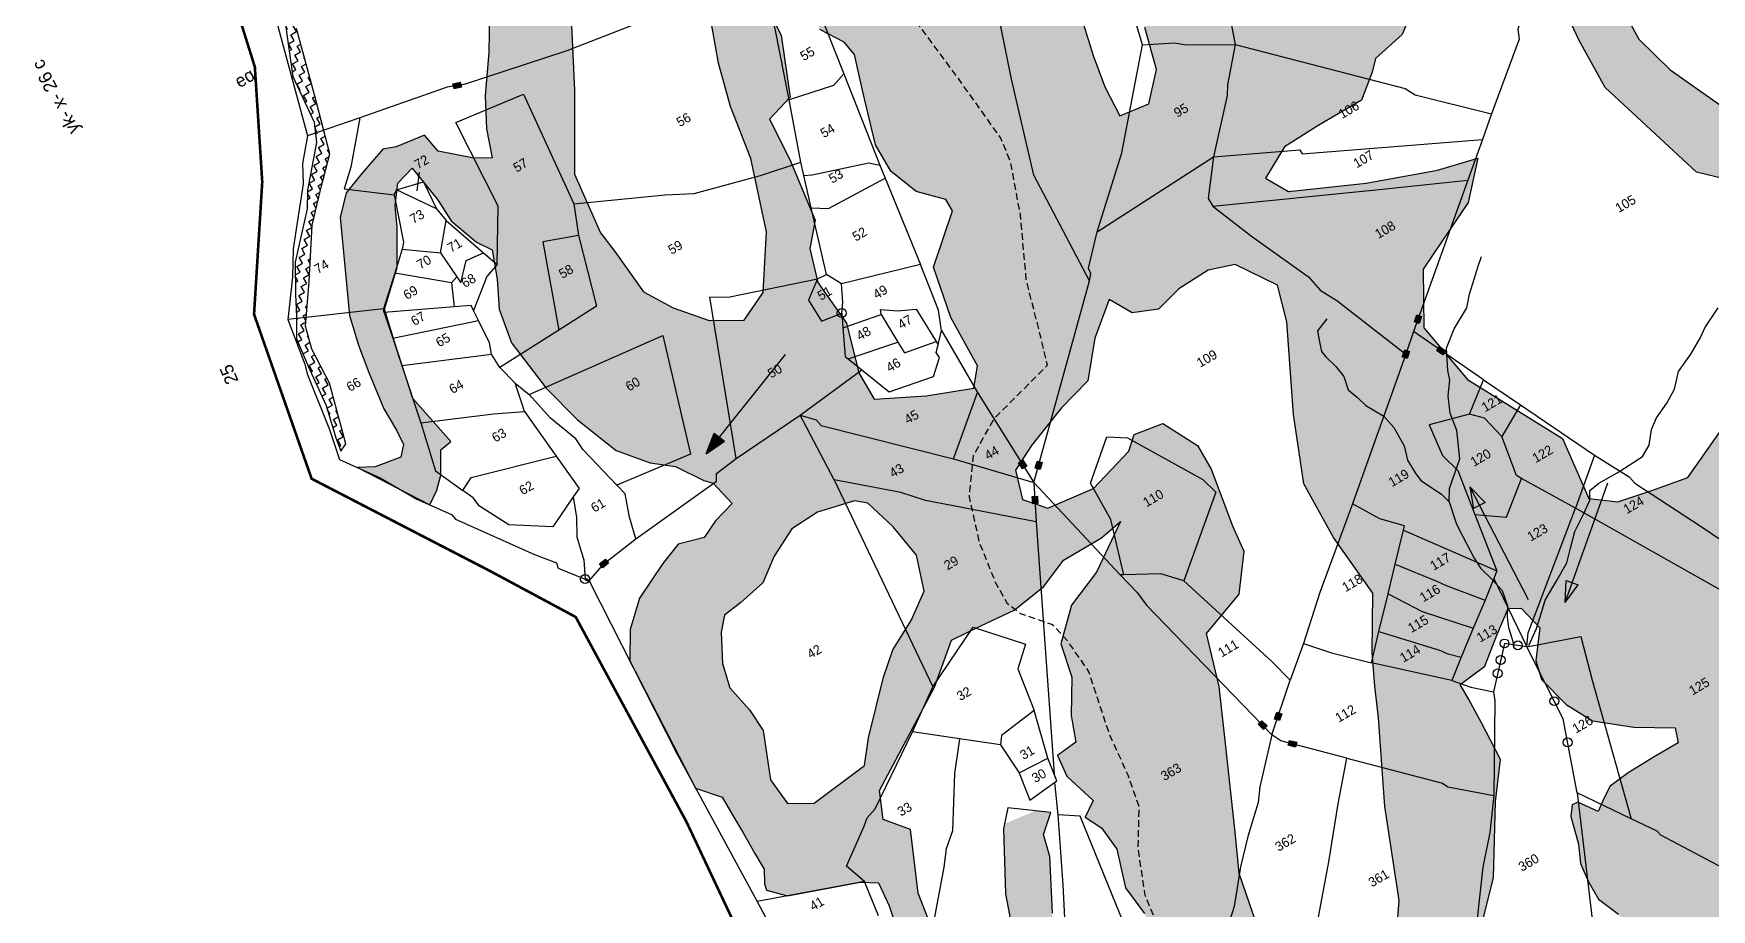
# Model space of a CAD drawing. Header units: metres. Extents: x 285341 to 287626, y 2002767 to 2006293.
# Drawn here: x 285341 to 286588, y 2004854 to 2005506 of the extents above; entities that cross this region are included whole.
import ezdxf
from ezdxf.enums import TextEntityAlignment as Align

# ---------------------------------------------------------------- set-up
doc = ezdxf.new("R2010")
doc.units = ezdxf.units.M
doc.header["$MEASUREMENT"] = 0
doc.linetypes.add('DASHDOT', pattern=[1, 0.5, -0.25, 0, -0.25])
doc.linetypes.add('DASHED', pattern=[0.75, 0.5, -0.25])
for name, color, linetype in [('LINE_FOOTPATH', 1, 'DASHED'), ('LINE_WATER', 4, 'Continuous'), ('OFF', 1, 'Continuous'), ('POLY_HATCH', 12, 'Continuous'), ('POLY_PARCEL', 6, 'Continuous'), ('POLY_WATER', 4, 'Continuous'), ('SYM_ARROW', 1, 'Continuous'), ('SYM_STONE', 1, 'Continuous'), ('TEXT_MAPOUT', 7, 'Continuous'), ('TEXT_PARCEL', 7, 'Continuous'), ('V_BOUND_LINE', 7, 'Continuous'), ('V_BOUND_STREAM_LINE', 7, 'DASHDOT')]:
    doc.layers.add(name, color=color, linetype=linetype)
doc.styles.get("Standard").update_dxf_attribs({"font": 'arial.ttf'})
doc.styles.add('TEXT_MAP', font='')
doc.styles.get('TEXT_MAP').set_extended_font_data('Kruti Dev 050')
doc.dimstyles.get("Standard").update_dxf_attribs({"dimtxt": 0.18, "dimasz": 0.18, "dimexe": 0.18, "dimexo": 0.0625, "dimgap": 0.09, "dimtad": 0, "dimtih": 1, "dimtoh": 1, "dimdec": 4, "dimzin": 0, "dimdsep": 46, "dimtxsty": 'Standard', "dimcen": 0.09, "dimadec": 0, "dimazin": 0, "dimtfac": 1, "dimtdec": 4, "dimtofl": 0, "dimtmove": 0, "dimatfit": 3, "dimfxl": 0, "dimtolj": 1, "dimtzin": 0, "dimarcsym": 0})
pattern_1 = [(30.28419, (286325.0513, 2002339.1785), (1.750771, 6.6660495), [4.87347, -4.87347]), (120.28419, (286329.2597, 2002341.636), (-6.6660495, 1.750771), [4.87347, -4.87347])]

# ---------------------------------------------------------------- blocks, each defined once
blk = doc.blocks.new('STONESQUAREFILLED')
blk.add_hatch(color=256).paths.add_polyline_path([(0.7, -0.48), (0.7, 0.48), (-0.7, 0.48), (-0.7, -0.48)])
blk.add_lwpolyline([(-0.7, 0.48), (0.7, 0.48), (0.7, -0.48), (-0.7, -0.48)], close=True)
blk = doc.blocks.new('STONE')
blk.add_circle((0, 0), 0.851)
blk = doc.blocks.new('ARROWASPECT')
h = blk.add_hatch(color=256)
h.paths.add_polyline_path([(2.85, -2.85), (3.72, -1.98), (0, 0)])
h.paths.add_polyline_path([(0, 0), (1.98, -3.72), (2.85, -2.85)])
for points in [[(0, 0), (17.15, -17.15)], [(0, 0), (1.98, -3.72)], [(0, 0), (3.72, -1.98)], [(3.72, -1.98), (1.98, -3.72)]]:
    blk.add_lwpolyline(points)
blk = doc.blocks.new('TEXTARROW')
blk.add_leader([(0.04, -0.01), (8.68, -0.01)], dimstyle='Standard', override={"dimtxt": 2.5, "dimasz": 2.5, "dimexe": 1.25, "dimexo": 0.625, "dimgap": 0.625, "dimtad": 1, "dimtih": 0, "dimtoh": 0, "dimzin": 8, "dimcen": 2.5, "dimtofl": 1})
blk = doc.blocks.new('2145')
at = {"layer": 'POLY_HATCH'}
h = blk.add_hatch(dxfattribs=at)
h.set_pattern_fill('ZIGZAG', color=256, scale=38.987759, angle=30.2842, style=0)
h.set_pattern_definition(pattern_1)
h.paths.add_polyline_path([(287061.6, 2005569.5), (287053.1, 2005593.4), (287053.1, 2005618.1), (287040, 2005618.3), (287044.5, 2005597.6), (287039.2, 2005580.8), (287023.1, 2005562.5), (287004.6, 2005564.8), (286984.1, 2005561), (286938.7, 2005576.4), (286892.8, 2005591.5), (286867.1, 2005597.5), (286814.9, 2005607.2), (286741.3, 2005620), (286679.9, 2005618), (286683.2, 2005611.4), (286671.4, 2005601.1), (286638.4, 2005616.7), (286516.6, 2005612.8), (286500.1, 2005600.4), (286477.1, 2005575.7), (286474, 2005533.9), (286489.7, 2005500.6), (286508.9, 2005465.5), (286576.8, 2005402.7), (286616.1, 2005393.2), (286635.5, 2005377.1), (286674.8, 2005361.3), (286717, 2005374.6), (286757.4, 2005378.3), (286740.7, 2005359.8), (286733.3, 2005331.7), (286730.3, 2005310.4), (286748.7, 2005287.4), (286779.2, 2005280.2), (286785, 2005272.4), (286767.2, 2005255.8), (286755, 2005242.4), (286736.8, 2005203), (286736.8, 2005200.1), (286797.9, 2005225.6), (286806.8, 2005237.6), (286826.3, 2005257.8), (286841.7, 2005252.9), (286843.9, 2005244.9), (287055.8, 2005333.5), (287037.7, 2005363.4), (287002.8, 2005410.2), (286998, 2005451.4), (286999.2, 2005469.3), (287012.9, 2005486.9), (287044.7, 2005508.9), (287053, 2005533.6)])
h.paths.add_polyline_path([(286739, 2005488.6), (286714.7, 2005498.2), (286698, 2005486), (286696.3, 2005467.5), (286701.9, 2005449.4), (286712.4, 2005414.3), (286706, 2005408.1), (286677.4, 2005416.4), (286615.6, 2005436.6), (286593.2, 2005453.5), (286557.3, 2005478.7), (286534, 2005501.4), (286517.5, 2005531.7), (286512.5, 2005557.5), (286523, 2005573.7), (286546.3, 2005587.3), (286571.8, 2005597.2), (286618.3, 2005596.8), (286641.7, 2005586.7), (286690.6, 2005586.5), (286709.6, 2005583.9), (286702.8, 2005554.9), (286717.9, 2005522.6), (286733.9, 2005499.4)], flags=16)
h.paths.add_polyline_path([(286672.8, 2005631.8), (286679.9, 2005618), (286741.3, 2005620), (286738.8, 2005620.4)], flags=17)
h = blk.add_hatch(dxfattribs=at)
h.set_pattern_fill('ZIGZAG', color=256, scale=38.987759, angle=30.2842, style=0)
h.set_pattern_definition(pattern_1)
h.paths.add_polyline_path([(285745, 2005547.4), (285755.8, 2005588.7), (285682, 2005586.4), (285680.3, 2005563.6), (285679.1, 2005491.5), (285676.4, 2005459.7), (285677.2, 2005434.8), (285681.5, 2005413.2), (285667.8, 2005413.1), (285641.5, 2005418.3), (285631.1, 2005430.1), (285610.2, 2005421.3), (285600.2, 2005419.6), (285584.6, 2005401.6), (285573, 2005387.3), (285568.6, 2005368.9), (285575.5, 2005296), (285582.2, 2005273.9), (285589.9, 2005253.7), (285601, 2005226.5), (285610.3, 2005210.6), (285615.7, 2005200.1), (285613.7, 2005190.6), (285594.5, 2005183.5), (285581.3, 2005183), (285635.2, 2005155.1), (285640.3, 2005166), (285643.3, 2005177.3), (285643.4, 2005196), (285650.7, 2005202.3), (285622.5, 2005234.2), (285608.8, 2005276.3), (285601.4, 2005300.8), (285610.8, 2005331.7), (285611, 2005362), (285609.4, 2005377.6), (285611.3, 2005394.5), (285622, 2005405.6), (285641, 2005382.3), (285651.1, 2005366.3), (285669.9, 2005350.5), (285681.5, 2005344.9), (285685.3, 2005323), (285686.7, 2005300.6), (285695.8, 2005275.6), (285721.6, 2005242), (285745, 2005218.5), (285773.7, 2005195.7), (285799, 2005186.5), (285817.8, 2005183.7), (285838.9, 2005173.4), (285845.7, 2005171.2), (285860, 2005156.2), (285847.5, 2005143.4), (285839, 2005130.9), (285819.9, 2005125.9), (285808.3, 2005111.6), (285791.1, 2005085.8), (285784.1, 2005062.5), (285783.9, 2005039.1), (285832.8, 2004944.4), (285852.4, 2004937.9), (285860.5, 2004924.1), (285868, 2004911.3), (285876.9, 2004895.9), (285883.8, 2004884.2), (285884, 2004873.3), (285885.4, 2004868.6), (285901, 2004864.4), (285955, 2004874.5), (285958.1, 2004874.4), (285995.4, 2004890), (285992.5, 2004913.8), (285972.3, 2004921.2), (285969.4, 2004942.8), (286010.4, 2005019.6), (286023, 2005054.5), (286045.4, 2005065.5), (286069.7, 2005076.9), (286091.6, 2005094.5), (286106.3, 2005114.1), (286134.5, 2005130.6), (286148.6, 2005142.9), (286130.8, 2005105.1), (286112.2, 2005080.5), (286104.2, 2005051.8), (286112.5, 2005027.1), (286111.9, 2004998.6), (286115.4, 2004978.6), (286101.9, 2004968.7), (286108.7, 2004953.5), (286120.7, 2004942.4), (286225.5, 2004986.2), (286221.7, 2005020), (286212.4, 2005059.5), (286236.6, 2005088.7), (286240.4, 2005120.8), (286231.9, 2005139.6), (286216.1, 2005181.6), (286205.8, 2005199.3), (286180.1, 2005215.6), (286158.8, 2005207.6), (286154.7, 2005195.2), (286128.5, 2005167.4), (286094.6, 2005152.6), (286075.8, 2005159.1), (286070.5, 2005181), (286082.4, 2005199.2), (286104.8, 2005227.3), (286124.3, 2005247.4), (286129.5, 2005279.2), (286140.2, 2005307.9), (286157.3, 2005297.9), (286176.9, 2005300.7), (286191.9, 2005315.7), (286213.8, 2005329.7), (286233.8, 2005333.9), (286265.3, 2005318.5), (286272.4, 2005291.4), (286277.3, 2005222.4), (286285, 2005170.7), (286307, 2005131), (286336.3, 2005089.4), (286335.7, 2005045.3), (286336.8, 2005032.8), (286435, 2005073.9), (286436.8, 2005078.2), (286445.5, 2005078.3), (286621.2, 2005151.7), (286615, 2005163.6), (286599.8, 2005181), (286610.5, 2005224.8), (286616.9, 2005261), (286617.9, 2005301.8), (286607.9, 2005261.1), (286600.3, 2005237.8), (286595.7, 2005211.4), (286570.4, 2005175.4), (286543.5, 2005165.9), (286518.4, 2005157.5), (286496.9, 2005160), (286477.1, 2005204.6), (286406.5, 2005248.4), (286374.1, 2005286.9), (286373.7, 2005330.4), (286407.2, 2005380), (286414.3, 2005412.9), (286384.4, 2005404.1), (286331.3, 2005394.4), (286273.6, 2005388.2), (286256.5, 2005398.2), (286270.5, 2005421.4), (286296.1, 2005437.6), (286327.8, 2005456.1), (286335.6, 2005476.9), (286338.3, 2005487.2), (286358, 2005504.9), (286375.2, 2005546.2), (286396.8, 2005562.6), (286425, 2005582.8), (286460.3, 2005605.9), (286463.9, 2005611.2), (286135.3, 2005600.8), (286147.6, 2005569), (286158.3, 2005538.9), (286166.8, 2005510.2), (286175.5, 2005478.9), (286169.7, 2005453.5), (286148.2, 2005444.4), (286137.3, 2005465.5), (286128.6, 2005488.6), (286121, 2005512.3), (286111, 2005547), (286102.6, 2005599.7), (286008.4, 2005596.7), (286002.1, 2005592.1), (285981.4, 2005584.1), (285963.4, 2005583.2), (285939.6, 2005594.6), (285840.2, 2005591.4), (285845.2, 2005568.5), (285839.9, 2005539.1), (285844.4, 2005514.3), (285849.7, 2005483.7), (285858.6, 2005451.4), (285873.7, 2005412.7), (285885.4, 2005358.3), (285883, 2005313.2), (285868.9, 2005292.4), (285842.8, 2005292.2), (285816.1, 2005301.6), (285794, 2005313.7), (285772.7, 2005343.7), (285762.1, 2005357.5), (285742.8, 2005401.2), (285742.7, 2005463.6), (285740.2, 2005517.1)])
h.paths.add_polyline_path([(285879.7, 2005537.2), (285895.5, 2005561.4), (285911.2, 2005543.1), (285925.1, 2005508.7), (285943.1, 2005499.2), (285950.9, 2005490.1), (285957.1, 2005462.4), (285966.4, 2005422.9), (285977.8, 2005403.3), (285996.7, 2005388.1), (286018.9, 2005382.3), (286023.8, 2005373.9), (286009.6, 2005331.9), (286022.6, 2005294.5), (286042.4, 2005258.6), (286039.6, 2005241.9), (286004.1, 2005236.2), (285965.6, 2005233.7), (285954.2, 2005253.3), (285945, 2005290.4), (285923.7, 2005320.5), (285917.7, 2005345.7), (285921.7, 2005366.8), (285902.8, 2005411.9), (285887.8, 2005441.9), (285903.1, 2005458.4), (285896.3, 2005504.4)], flags=16)
h.paths.add_polyline_path([(285923.4, 2005149.7), (285950.9, 2005158.2), (285960.7, 2005156.5), (285979.7, 2005138.8), (285997, 2005117.7), (286002.6, 2005091), (285992.9, 2005069.1), (285979.3, 2005047.4), (285972.4, 2005027.1), (285961.3, 2004981.9), (285958.3, 2004961.4), (285920.9, 2004933.3), (285901.1, 2004933), (285888.4, 2004950.6), (285883.1, 2004987.5), (285872.9, 2005002.8), (285858.3, 2005019.2), (285852.8, 2005037.2), (285851.7, 2005060.4), (285854.3, 2005073.1), (285866.3, 2005082.6), (285882.7, 2005097.2), (285891.1, 2005117.1), (285904.3, 2005137.3)], flags=16)
h = blk.add_hatch(dxfattribs=at)
h.set_pattern_fill('ZIGZAG', color=256, scale=38.987759, angle=30.2842, style=0)
h.set_pattern_definition(pattern_1)
h.paths.add_polyline_path([(285536, 2005509.3), (285534.1, 2005546.7), (285526.7, 2005569.8), (285523.3, 2005581.4), (285512.7, 2005581), (285522, 2005549.6), (285525.2, 2005533.6), (285528.9, 2005504.9), (285533.3, 2005473.8), (285549.1, 2005439.8), (285551, 2005424.7), (285544.3, 2005389.2), (285544.1, 2005375.4), (285535, 2005335.7), (285535.2, 2005311.8), (285536, 2005295.1), (285536, 2005278.7), (285545.7, 2005256.2), (285558.1, 2005229.1), (285565.2, 2005205.1), (285569.1, 2005195), (285572.7, 2005200.5), (285560.7, 2005245.7), (285547.4, 2005270.9), (285542.8, 2005288.1), (285545.5, 2005321.3), (285547.8, 2005363.1), (285554.7, 2005392.5), (285560.9, 2005416.1), (285549.5, 2005460.2)])
h = blk.add_hatch(dxfattribs=at)
h.set_pattern_fill('ZIGZAG', color=256, scale=38.987759, angle=30.2842, style=0)
h.set_pattern_definition(pattern_1)
h.paths.add_polyline_path([(286663.7, 2004919.2), (286669.6, 2004947.6), (286667.4, 2004990), (286660.4, 2005038.4), (286660.5, 2005081.5), (286641.9, 2005106.9), (286636.5, 2005122.5), (286621.2, 2005151.7), (286446.1, 2005078.5), (286460.4, 2005063.8), (286457.4, 2005039.4), (286461.5, 2005025.3), (286480, 2005006.6), (286499.4, 2004994.6), (286530.3, 2004989.9), (286560.9, 2004989.3), (286563.2, 2004978.3), (286545.3, 2004967.8), (286526.1, 2004955.9), (286512.6, 2004946), (286508.2, 2004937.2), (286503.8, 2004927.1), (286488.7, 2004934.1), (286484.3, 2004932.2), (286483.3, 2004923.4), (286489.1, 2004902.8), (286490.6, 2004888.5), (286496.5, 2004874.8), (286504, 2004862), (286518.8, 2004850.7), (286525, 2004843.7), (286522.3, 2004836.6), (286528.2, 2004806.4), (286516.1, 2004796.6), (286515.6, 2004779.8), (286522.2, 2004768.5), (286536.9, 2004753.8), (286545.4, 2004746.4), (286535.5, 2004735.1), (286529.9, 2004718.8), (286522.6, 2004692.6), (286522.9, 2004662.6), (286527.7, 2004646.1), (286537.3, 2004616.7), (286537.4, 2004607.2), (286550, 2004586.6), (286550.5, 2004585.9), (286874.7, 2004681.9), (286876.8, 2004689), (286877.4, 2004709.4), (286900.8, 2004726.9), (286927.5, 2004704.9), (286923.5, 2004696.4), (287267.1, 2004798.1), (287255.3, 2004813), (287240.3, 2004823.4), (287227.7, 2004869.7), (287231.2, 2004901.2), (287224.1, 2004913.5), (287228.1, 2004937.2), (287211.5, 2004964.5), (287154.1, 2005059.3), (287133.5, 2005094.6), (287100, 2005127.3), (287073.8, 2005162.8), (287055.4, 2005183.6), (287048.9, 2005223.1), (287051, 2005242.9), (287052.2, 2005270.2), (287061.3, 2005298.2), (287056.7, 2005331.9), (287055.8, 2005333.5), (286843.9, 2005244.9), (286849.8, 2005224), (286875.7, 2005190.4), (286892.3, 2005181.3), (286914.9, 2005159.6), (286913.9, 2005137.7), (286900.1, 2005112.2), (286887.7, 2005079.9), (286891.2, 2005048.2), (286904.9, 2005031.2), (286924.5, 2005019), (286967, 2005012.5), (286985.5, 2004980.9), (286951.9, 2004970), (286928.6, 2004986.3), (286906.1, 2004997), (286882.7, 2004992), (286821.1, 2004994.8), (286793.7, 2005007.5), (286773.1, 2005034.2), (286780.9, 2005048.8), (286810, 2005084.5), (286817.3, 2005091.3), (286803, 2005102.9), (286775, 2005131.6), (286776.3, 2005148.6), (286775, 2005176.5), (286788.6, 2005213.2), (286797.9, 2005225.6), (286736.8, 2005200.1), (286737.7, 2005137.3), (286740.9, 2005110.4), (286760.5, 2005083.2), (286738.2, 2005046.4), (286739.6, 2005018.4), (286759.9, 2004987.8), (286779.7, 2004966.9), (286815.6, 2004956.7), (286793, 2004939.7), (286758.8, 2004908.4), (286746, 2004881), (286718.9, 2004843.9), (286679.5, 2004817.2), (286666.7, 2004828.4), (286652, 2004853.6), (286661.9, 2004873.1)])
h = blk.add_hatch(dxfattribs=at)
h.set_pattern_fill('ZIGZAG', color=256, scale=38.987759, angle=30.2842, style=0)
h.set_pattern_definition(pattern_1)
h.paths.add_polyline_path([(286113.7, 2004766), (286104.9, 2004795.2), (286099.3, 2004823.5), (286098, 2004851.6), (286096.1, 2004893.7), (286091.3, 2004910.1), (286096.9, 2004926.4), (286085.4, 2004927.7), (286062.4, 2004918), (286061.6, 2004914.3), (286063.1, 2004865.8), (286068, 2004839.8), (286078.6, 2004804), (286091.7, 2004765), (286091.2, 2004743.5), (286085.5, 2004729.8), (286061.6, 2004729.6), (286045, 2004739.1), (286029.7, 2004783.1), (286014.8, 2004823.8), (285998.2, 2004866.3), (285995.4, 2004890), (285958.1, 2004874.4), (285968.7, 2004874.2), (285976.7, 2004857), (285984.2, 2004834.6), (286007.8, 2004775.5), (286023.3, 2004740.7), (286040.3, 2004709.4), (286051, 2004701.1), (286086.3, 2004684.4), (286100.5, 2004686.2), (286118.2, 2004695.9), (286128.7, 2004710.9)])
h.paths.add_polyline_path([(286249.6, 2004843.8), (286236.5, 2004881.2), (286233.6, 2004911.9), (286226.4, 2004977.7), (286225.5, 2004986.2), (286120.7, 2004942.4), (286128.3, 2004935.4), (286122.4, 2004923), (286134.6, 2004915.1), (286146, 2004899.1), (286152.4, 2004870.5), (286166.4, 2004851.2), (286176.6, 2004829), (286174.4, 2004806.1), (286176.2, 2004781.7), (286179.4, 2004769.2), (286183.3, 2004749.5), (286183.8, 2004718.2), (286183.1, 2004691), (286195.7, 2004697.7), (286191.8, 2004738.6), (286185.4, 2004767.2), (286198, 2004790.3), (286210.8, 2004756.6), (286224.5, 2004721.4), (286226.1, 2004689.3), (286223.8, 2004679.1), (286213.9, 2004651), (286209.2, 2004636.6), (286200.8, 2004614.6), (286206.2, 2004597.1), (286217.1, 2004577.4), (286215, 2004559.7), (286209.9, 2004535.4), (286221, 2004520), (286224.2, 2004508.7), (286221.5, 2004500.3), (286229.5, 2004490.8), (286272.3, 2004503.5), (286268, 2004511.3), (286258, 2004526.1), (286250.2, 2004540.7), (286256.7, 2004566.1), (286248.3, 2004588.7), (286233.3, 2004607.4), (286226.8, 2004633.8), (286236.3, 2004650.4), (286249.5, 2004656), (286262.5, 2004619.7), (286271.1, 2004594.5), (286279.8, 2004578.3), (286299, 2004565.5), (286319.6, 2004571.3), (286339.6, 2004583), (286353.8, 2004600.9), (286354.7, 2004615.9), (286351.8, 2004636.1), (286358.1, 2004646.6), (286364.8, 2004641), (286369.2, 2004622.9), (286372.8, 2004608.5), (286371.2, 2004591.2), (286389, 2004583), (286409.1, 2004589.9), (286420.6, 2004587.7), (286430.4, 2004596.9), (286442, 2004614.6), (286439.1, 2004626.7), (286423.7, 2004650.7), (286414.3, 2004660.9), (286392.5, 2004668.8), (286390.8, 2004674), (286403.7, 2004685), (286410.5, 2004710.9), (286409.8, 2004726.3), (286408.1, 2004739.7), (286400.3, 2004753), (286414.3, 2004766.7), (286410.8, 2004788), (286414.9, 2004811.6), (286418, 2004846.4), (286425.8, 2004877.7), (286427.3, 2004934.6), (286431.1, 2004965.7), (286417.1, 2004993.2), (286407.7, 2005010.4), (286401.1, 2005021.6), (286419.4, 2005035.1), (286428.5, 2005058.2), (286435, 2005073.9), (286336.8, 2005032.8), (286337.8, 2005020.3), (286340.3, 2004996.8), (286345.1, 2004930.8), (286355.9, 2004860.9), (286351.3, 2004804.5), (286335.3, 2004752.7), (286309.8, 2004721.5), (286291.5, 2004712.1), (286262.4, 2004742.6), (286259.3, 2004760.8), (286287.8, 2004769.9), (286284, 2004782.7), (286255.4, 2004814.7)])
at = {"layer": 'LINE_FOOTPATH', "ltscale": 10, "flags": 128}
blk.add_lwpolyline([(286313.5, 2004558.5), (286277.7, 2004580.1), (286268.6, 2004590.9), (286251.9, 2004613), (286244.2, 2004626.2), (286240.4, 2004636.2), (286239.4, 2004662.1), (286229.9, 2004681.8), (286229.9, 2004716.4), (286207.4, 2004762.8), (286199.8, 2004776.5), (286188.8, 2004801), (286177, 2004841.1), (286167, 2004864.6), (286161.8, 2004899.5), (286162.5, 2004930.9), (286154.3, 2004954.2), (286140.6, 2004984.1), (286124.9, 2005031.5), (286109.2, 2005054.1), (286098.2, 2005065.9), (286074.4, 2005074.2), (286064.6, 2005081.6), (286055.8, 2005097.4), (286043.8, 2005127.2), (286036.3, 2005161.2), (286039.4, 2005192), (286054.9, 2005219.5), (286094.3, 2005259), (286089, 2005281.5), (286078.6, 2005322.5), (286074.2, 2005371.1), (286067.1, 2005409.5), (286059.7, 2005427.9), (286028.1, 2005472.2), (285994.8, 2005517.2), (285943.9, 2005575.4), (285908.3, 2005622.7), (285899.4, 2005639.3), (285894.6, 2005658.8), (285901.7, 2005684.9), (285925.2, 2005730.4), (285938.3, 2005764.5), (285933.8, 2005784.9), (285923.6, 2005828.1), (285926.1, 2005855.1), (285935.6, 2005877.6), (285963.1, 2005900.7), (286004.5, 2005928.1), (286037.2, 2005953.4), (286056.3, 2005967.9), (286091.8, 2005991.9), (286113.4, 2006006.6), (286123.9, 2006032.5), (286133.1, 2006057.8), (286143, 2006086.2), (286161.8, 2006119.1), (286186.4, 2006140.3), (286206.5, 2006152.5), (286233.5, 2006170.7), (286253.8, 2006179.7)], dxfattribs=at)
at = {"layer": 'LINE_WATER'}
for points in [[(286452.1, 2005050.6), (286458, 2005063.2), (286461.6, 2005075.2), (286464.3, 2005084.4), (286473.3, 2005099.5), (286480.4, 2005112), (286483.1, 2005123), (286486.5, 2005135.4), (286493.3, 2005149.2), (286497.5, 2005158.6), (286497.6, 2005165.9), (286504.3, 2005171.2), (286517.8, 2005179.1), (286529.5, 2005186.5), (286536.6, 2005191.2), (286541.7, 2005199.6), (286543.3, 2005211.2), (286547.1, 2005220), (286554.8, 2005230.9), (286560.5, 2005241.3), (286563.5, 2005254.3), (286572.7, 2005267.2), (286579.8, 2005279.6), (286583.1, 2005286.7), (286593, 2005301.6)], [(286302, 2005293.5), (286295.1, 2005284.6), (286296.3, 2005277.6), (286298.1, 2005269.1), (286301.2, 2005265.2), (286308.6, 2005258), (286314.6, 2005250.6), (286317.8, 2005240.7), (286324.9, 2005235.1), (286330.9, 2005229.1), (286344.3, 2005221.1), (286351.7, 2005212.8), (286359.5, 2005199), (286361.9, 2005188.4), (286367.7, 2005178.9), (286371.9, 2005173.2), (286387.2, 2005163.2), (286392.9, 2005157.4), (286393.2, 2005167.3), (286397.5, 2005179.6), (286401, 2005189.4), (286398.7, 2005210.5), (286393.8, 2005223.4), (286392.3, 2005236.3), (286393.5, 2005247.9), (286392, 2005255.1), (286390.9, 2005271.7), (286396.7, 2005286), (286406.1, 2005301.8), (286408, 2005311.8), (286414.6, 2005332.6), (286417, 2005339.8)], [(286392.9, 2005157.4), (286398.4, 2005140.7), (286403.1, 2005131.6), (286411.6, 2005115.6), (286416.4, 2005107.8), (286424.1, 2005100.5), (286432.3, 2005091.4), (286436.3, 2005080.2), (286436, 2005071.4), (286437.1, 2005064), (286439.7, 2005055.2), (286441.1, 2005050.2)]]:
    blk.add_lwpolyline(points, dxfattribs=at)
at = {"layer": 'OFF'}
blk.add_lwpolyline([(285935.8, 2005173.7), (285910.4, 2005221.9)], dxfattribs=at)
at = {"layer": 'POLY_HATCH'}
for points in [[(285680.3, 2005563.6), (285679.1, 2005491.5), (285676.4, 2005459.7), (285677.2, 2005434.8), (285681.5, 2005413.2), (285667.8, 2005413.1), (285641.5, 2005418.3), (285631.1, 2005430.1), (285610.2, 2005421.3), (285600.2, 2005419.6), (285584.6, 2005401.6), (285573, 2005387.3), (285568.6, 2005368.9), (285575.5, 2005296), (285582.2, 2005273.9), (285589.9, 2005253.7), (285601, 2005226.5), (285610.3, 2005210.6), (285615.7, 2005200.1), (285613.7, 2005190.6), (285594.5, 2005183.5), (285581.3, 2005183), (285635.2, 2005155.1), (285640.3, 2005166), (285643.3, 2005177.3), (285643.4, 2005196), (285650.7, 2005202.3), (285622.5, 2005234.2), (285608.8, 2005276.3), (285601.4, 2005300.8), (285610.8, 2005331.7), (285611, 2005362), (285609.4, 2005377.6), (285611.3, 2005394.5), (285622, 2005405.6), (285641, 2005382.3), (285651.1, 2005366.3), (285669.9, 2005350.5), (285681.5, 2005344.9), (285685.3, 2005323), (285686.7, 2005300.6), (285695.8, 2005275.6), (285721.6, 2005242), (285745, 2005218.5), (285773.7, 2005195.7), (285799, 2005186.5), (285817.8, 2005183.7), (285838.9, 2005173.4), (285845.7, 2005171.2), (285860, 2005156.2), (285847.5, 2005143.4), (285839, 2005130.9), (285819.9, 2005125.9), (285808.3, 2005111.6), (285791.1, 2005085.8), (285784.1, 2005062.5), (285783.9, 2005039.1), (285832.8, 2004944.4), (285852.4, 2004937.9), (285860.5, 2004924.1), (285868, 2004911.3), (285876.9, 2004895.9), (285883.8, 2004884.2), (285884, 2004873.3), (285885.4, 2004868.6), (285901, 2004864.4), (285955, 2004874.5), (285968.7, 2004874.2), (285976.7, 2004857), (285984.2, 2004834.6)], [(286098, 2004851.6), (286096.1, 2004893.7), (286091.3, 2004910.1), (286096.9, 2004926.4), (286064.8, 2004929.9), (286061.6, 2004914.3), (286063.1, 2004865.8), (286068, 2004839.8)], [(286014.8, 2004823.8), (285998.2, 2004866.3), (285992.5, 2004913.8), (285972.3, 2004921.2), (285969.4, 2004942.8), (286010.4, 2005019.6), (286023, 2005054.5), (286045.4, 2005065.5), (286069.7, 2005076.9), (286091.6, 2005094.5), (286106.3, 2005114.1), (286134.5, 2005130.6), (286148.6, 2005142.9), (286130.8, 2005105.1), (286112.2, 2005080.5), (286104.2, 2005051.8), (286112.5, 2005027.1), (286111.9, 2004998.6), (286115.4, 2004978.6), (286101.9, 2004968.7), (286108.7, 2004953.5), (286128.3, 2004935.4), (286122.4, 2004923), (286134.6, 2004915.1), (286146, 2004899.1), (286152.4, 2004870.5), (286166.4, 2004851.2)], [(286418, 2004846.4), (286425.8, 2004877.7), (286427.3, 2004934.6), (286431.1, 2004965.7), (286417.1, 2004993.2), (286407.7, 2005010.4), (286401.1, 2005021.6), (286419.4, 2005035.1), (286428.5, 2005058.2), (286436.8, 2005078.2), (286446.4, 2005078.3), (286460.4, 2005063.8), (286457.4, 2005039.4), (286461.5, 2005025.3), (286480, 2005006.6), (286499.4, 2004994.6), (286530.3, 2004989.9), (286560.9, 2004989.3), (286563.2, 2004978.3), (286545.3, 2004967.8), (286526.1, 2004955.9), (286512.6, 2004946), (286508.2, 2004937.2), (286503.8, 2004927.1), (286488.7, 2004934.1), (286484.3, 2004932.2), (286483.3, 2004923.4), (286489.1, 2004902.8), (286490.6, 2004888.5), (286496.5, 2004874.8), (286504, 2004862), (286518.8, 2004850.7)], [(285525.2, 2005533.6), (285528.9, 2005504.9), (285533.3, 2005473.8), (285549.1, 2005439.8), (285551, 2005424.7), (285544.3, 2005389.2), (285544.1, 2005375.4), (285535, 2005335.7), (285535.2, 2005311.8), (285536, 2005295.1), (285536, 2005278.7), (285545.7, 2005256.2), (285558.1, 2005229.1), (285565.2, 2005205.1), (285569.1, 2005195), (285572.7, 2005200.5), (285560.7, 2005245.7), (285547.4, 2005270.9), (285542.8, 2005288.1), (285545.5, 2005321.3), (285547.8, 2005363.1), (285554.7, 2005392.5), (285560.9, 2005416.1), (285549.5, 2005460.2), (285536, 2005509.3)], [(286121, 2005512.3), (286128.6, 2005488.6), (286137.3, 2005465.5), (286148.2, 2005444.4), (286169.7, 2005453.5), (286175.5, 2005478.9), (286166.8, 2005510.2)], [(286375.2, 2005546.2), (286358, 2005504.9), (286338.3, 2005487.2), (286335.6, 2005476.9), (286327.8, 2005456.1), (286296.1, 2005437.6), (286270.5, 2005421.4), (286256.5, 2005398.2), (286273.6, 2005388.2), (286331.3, 2005394.4), (286384.4, 2005404.1), (286414.3, 2005412.9), (286407.2, 2005380), (286373.7, 2005330.4), (286374.1, 2005286.9), (286406.5, 2005248.4), (286477.1, 2005204.6), (286496.9, 2005160), (286518.4, 2005157.5), (286543.5, 2005165.9), (286570.4, 2005175.4), (286595.7, 2005211.4)], [(286616.1, 2005393.2), (286576.8, 2005402.7), (286508.9, 2005465.5), (286489.7, 2005500.6), (286474, 2005533.9)], [(285845.2, 2005568.5), (285837.7, 2005602.8), (285818.4, 2005631.6), (285796.1, 2005639.8), (285768.1, 2005617.1), (285756.2, 2005590.3), (285745, 2005547.4), (285740.2, 2005517.1), (285742.7, 2005463.6), (285742.8, 2005401.2), (285762.1, 2005357.5), (285772.7, 2005343.7), (285794, 2005313.7), (285816.1, 2005301.6), (285842.8, 2005292.2), (285868.9, 2005292.4), (285883, 2005313.2), (285885.4, 2005358.3), (285873.7, 2005412.7), (285858.6, 2005451.4), (285849.7, 2005483.7), (285844.4, 2005514.3), (285839.9, 2005539.1), (285845.2, 2005568.5)], [(286517.5, 2005531.7), (286534, 2005501.4), (286557.3, 2005478.7), (286593.2, 2005453.5), (286615.6, 2005436.6), (286677.4, 2005416.4), (286706, 2005408.1), (286712.4, 2005414.3), (286701.9, 2005449.4), (286696.3, 2005467.5), (286698, 2005486), (286714.7, 2005498.2), (286739, 2005488.6), (286733.9, 2005499.4), (286717.9, 2005522.6)], [(285879.7, 2005537.2), (285896.3, 2005504.4), (285903.1, 2005458.4), (285887.8, 2005441.9), (285902.8, 2005411.9), (285921.7, 2005366.8), (285917.7, 2005345.7), (285923.7, 2005320.5), (285945, 2005290.4), (285954.2, 2005253.3), (285965.6, 2005233.7), (286004.1, 2005236.2), (286039.6, 2005241.9), (286042.4, 2005258.6), (286022.6, 2005294.5), (286009.6, 2005331.9), (286023.8, 2005373.9), (286018.9, 2005382.3), (285996.7, 2005388.1), (285977.8, 2005403.3), (285966.4, 2005422.9), (285957.1, 2005462.4), (285950.9, 2005490.1), (285943.1, 2005499.2), (285925.1, 2005508.7)], [(286180.1, 2005215.6), (286205.8, 2005199.3), (286216.1, 2005181.6), (286231.9, 2005139.6), (286240.4, 2005120.8), (286236.6, 2005088.7), (286212.4, 2005059.5), (286221.7, 2005020), (286226.4, 2004977.7), (286233.6, 2004911.9), (286236.5, 2004881.2), (286249.6, 2004843.8)], [(286351.3, 2004804.5), (286355.9, 2004860.9), (286345.1, 2004930.8), (286340.3, 2004996.8), (286337.8, 2005020.3), (286335.7, 2005045.3), (286336.3, 2005089.4), (286307, 2005131), (286285, 2005170.7), (286277.3, 2005222.4), (286272.4, 2005291.4), (286265.3, 2005318.5), (286233.8, 2005333.9), (286213.8, 2005329.7), (286191.9, 2005315.7), (286176.9, 2005300.7), (286157.3, 2005297.9), (286140.2, 2005307.9), (286129.5, 2005279.2), (286124.3, 2005247.4), (286104.8, 2005227.3), (286082.4, 2005199.2), (286070.5, 2005181), (286075.8, 2005159.1), (286094.6, 2005152.6), (286128.5, 2005167.4), (286154.7, 2005195.2), (286158.8, 2005207.6), (286180.1, 2005215.6)], [(285923.4, 2005149.7), (285904.3, 2005137.3), (285891.1, 2005117.1), (285882.7, 2005097.2), (285866.3, 2005082.6), (285854.3, 2005073.1), (285851.7, 2005060.4), (285852.8, 2005037.2), (285858.3, 2005019.2), (285872.9, 2005002.8), (285883.1, 2004987.5), (285888.4, 2004950.6), (285901.1, 2004933), (285920.9, 2004933.3), (285958.3, 2004961.4), (285961.3, 2004981.9), (285972.4, 2005027.1), (285979.3, 2005047.4), (285992.9, 2005069.1), (286002.6, 2005091), (285997, 2005117.7), (285979.7, 2005138.8), (285960.7, 2005156.5), (285950.9, 2005158.2), (285923.4, 2005149.7)]]:
    blk.add_lwpolyline(points, dxfattribs=at)
at = {"layer": 'POLY_PARCEL'}
for points in [[(286165, 2005497.2), (286120.1, 2005647.4)], [(286125.6, 2005321.8), (286084.3, 2005400.4), (286067.6, 2005471.7), (286047.2, 2005572.4), (286045.3, 2005586), (286035.1, 2005629.4)], [(286210.3, 2005621.2), (286223.2, 2005552.7), (286233.9, 2005497.5)], [(285886, 2005548.9), (285908.9, 2005558.8), (285925.3, 2005519.7), (285929.6, 2005509.5), (285942.9, 2005475.6)], [(286462.9, 2005562.4), (286453, 2005532.9), (286448.7, 2005523.9), (286443.9, 2005508.8), (286445, 2005501.6), (286424.5, 2005445.9)], [(285883.1, 2005544), (285789.3, 2005513.2), (285737, 2005492.9), (285660.7, 2005467.8), (285648.1, 2005465.9), (285583.2, 2005443.1)], [(285902.2, 2005456.3), (285891.8, 2005509.1), (285883.1, 2005544)], [(286131.3, 2005358.1), (286149.5, 2005417), (286165, 2005497.2)], [(286165, 2005497.2), (286188.7, 2005498.7), (286197.8, 2005497.2), (286233.9, 2005497.5)], [(286233.9, 2005497.5), (286228.1, 2005467.6), (286227.9, 2005459.7), (286217.8, 2005414.1)], [(286233.9, 2005497.5), (286360.3, 2005464.9), (286367.6, 2005460.1), (286424.5, 2005445.9)], [(285942.9, 2005475.6), (285935.2, 2005467), (285902.2, 2005456.3)], [(285942.9, 2005475.6), (285969.8, 2005407.8)], [(285685.3, 2005333.8), (285685.9, 2005377.2), (285654.6, 2005439.6), (285704.8, 2005460.7), (285742.2, 2005379.1)], [(285911.1, 2005409.9), (285902.2, 2005456.3)], [(285583.2, 2005443.1), (285544.2, 2005429.7)], [(285583.2, 2005443.1), (285576.4, 2005406.3), (285571.5, 2005390.1), (285608.7, 2005385.8)], [(286424.5, 2005445.9), (286417.7, 2005426.9)], [(286217.8, 2005414.1), (286281.9, 2005419.3), (286283.7, 2005416.3), (286417.7, 2005426.9)], [(286417.7, 2005426.9), (286406.9, 2005396.7)], [(286131.3, 2005358.1), (286217.8, 2005414.1)], [(286217.8, 2005414.1), (286213.9, 2005383), (286217.3, 2005377.2)], [(285742.2, 2005379.1), (285810.2, 2005385.8), (285831.6, 2005386.7), (285880.9, 2005400.1), (285911.1, 2005409.9)], [(285913.3, 2005400.1), (285911.1, 2005409.9)], [(285913.3, 2005400.1), (285919.3, 2005400.5), (285961.6, 2005409.5), (285969.8, 2005407.8)], [(285969.8, 2005407.8), (285973.6, 2005398.2)], [(285608.7, 2005385.8), (285610.4, 2005389.5)], [(285610.4, 2005389.5), (285630.5, 2005395.4), (285640.1, 2005375.4)], [(285640.1, 2005375.4), (285610.4, 2005389.5)], [(285918.7, 2005376.1), (285913.3, 2005400.1)], [(285918.7, 2005376.1), (285931.5, 2005375.6), (285973.6, 2005398.2)], [(285973.6, 2005398.2), (286000, 2005333.8)], [(286217.3, 2005377.2), (286340.9, 2005389.8), (286406.9, 2005396.7)], [(286406.9, 2005396.7), (286366.5, 2005284)], [(285608.7, 2005385.8), (285615.6, 2005350.5), (285614.6, 2005345.2)], [(285742.2, 2005379.1), (285745.7, 2005355.6)], [(286217.3, 2005377.2), (286245.1, 2005355.8), (286252.9, 2005350.1), (286288.3, 2005324.7), (286297.1, 2005314.9), (286309.5, 2005307.1), (286360.8, 2005267.3)], [(285640.1, 2005375.4), (285647.3, 2005366.6)], [(285643.1, 2005342.6), (285647.3, 2005366.6)], [(285647.3, 2005366.6), (285675.2, 2005342.5)], [(285930, 2005326.4), (285918.7, 2005376.1)], [(285745.7, 2005355.6), (285719.2, 2005350.7), (285731.1, 2005285.2)], [(285745.7, 2005355.6), (285759, 2005302.9), (285731.1, 2005285.2)], [(286125.6, 2005321.8), (286126.5, 2005326.9), (286124.8, 2005331.1), (286131.3, 2005358.1)], [(285614.6, 2005345.2), (285609.1, 2005327.4)], [(285614.6, 2005345.2), (285643.1, 2005342.6)], [(285643.1, 2005342.6), (285655.2, 2005324.7)], [(285655.2, 2005324.7), (285658.2, 2005320.3), (285662.2, 2005337), (285675.2, 2005342.5)], [(285675.2, 2005342.5), (285685.3, 2005333.8)], [(285609.1, 2005327.4), (285600.8, 2005300.9)], [(285651.3, 2005320.4), (285609.1, 2005327.4)], [(285685.3, 2005333.8), (285677.6, 2005325.1), (285667.6, 2005299.8)], [(286000, 2005333.8), (285941.3, 2005319.6)], [(286015.6, 2005284.8), (286013.3, 2005299.9), (286000, 2005333.8)], [(285655.2, 2005324.7), (285651.3, 2005320.4)], [(285651.3, 2005320.4), (285653.2, 2005302.4)], [(285862.8, 2005189.7), (285843.4, 2005309.7), (285858.3, 2005309.9), (285923.3, 2005323.2)], [(285923.3, 2005323.2), (285916.7, 2005307.3), (285926.4, 2005291.8), (285941.4, 2005297.8)], [(285923.3, 2005323.2), (285930, 2005326.4)], [(285941.3, 2005319.6), (285930, 2005326.4)], [(285941.4, 2005297.8), (285942.2, 2005305.8), (285941.3, 2005319.6)], [(286084.3, 2005171.8), (286125.6, 2005321.8)], [(285653.2, 2005302.4), (285601.2, 2005298.3)], [(285667.6, 2005299.8), (285665.8, 2005303.5), (285653.2, 2005302.4)], [(285600.8, 2005300.9), (285529.5, 2005293.1)], [(285601.2, 2005298.3), (285600.8, 2005300.9)], [(285601.2, 2005298.3), (285607.6, 2005279.2)], [(285607.6, 2005279.2), (285671.3, 2005292.3)], [(285671.3, 2005292.3), (285667.6, 2005299.8)], [(285681.1, 2005267.3), (285679.6, 2005275.7), (285671.3, 2005292.3)], [(285941.4, 2005297.8), (285942.2, 2005286.9)], [(285942.2, 2005286.9), (285970.7, 2005296.8)], [(285970.7, 2005296.8), (285970.3, 2005300.4), (285983.2, 2005299.4), (285996.7, 2005300.8), (286011.5, 2005276.7)], [(285970.7, 2005296.8), (285983.2, 2005276.2)], [(285607.6, 2005279.2), (285614.3, 2005258.9)], [(285731.1, 2005285.2), (285687.3, 2005257.3)], [(285709, 2005237.3), (285808.3, 2005281), (285829, 2005192.9), (285774.1, 2005169.8)], [(285942.2, 2005286.9), (285943.9, 2005265.5), (285946.1, 2005263.7)], [(286013, 2005274.3), (286015.6, 2005284.8)], [(286015.6, 2005284.8), (286042.4, 2005238.8)], [(286366.5, 2005284), (286360.8, 2005267.3)], [(286418.4, 2005248.2), (286366.5, 2005284)], [(285614.3, 2005258.9), (285681.1, 2005267.3)], [(285687.3, 2005257.3), (285681.1, 2005267.3)], [(285946.1, 2005263.7), (285983.2, 2005276.2)], [(285956.4, 2005255.7), (285976.6, 2005239.2), (286009.6, 2005250.6), (286014, 2005264.7), (286011.5, 2005268.4), (286013, 2005274.3)], [(285983.2, 2005276.2), (285988, 2005268.3), (286011.5, 2005276.7)], [(286011.5, 2005276.7), (286013, 2005274.3)], [(286360.8, 2005267.3), (286321.2, 2005155.9)], [(285614.3, 2005258.9), (285628.4, 2005216.1)], [(285698.7, 2005245.7), (285687.3, 2005257.3)], [(285910.4, 2005221.9), (285956.4, 2005255.7)], [(285946.1, 2005263.7), (285956.4, 2005255.7)], [(285698.7, 2005245.7), (285709, 2005237.3)], [(285705.5, 2005224.6), (285703.7, 2005230.1), (285698.7, 2005245.7)], [(286408, 2005222.7), (286418.4, 2005248.2)], [(286418.4, 2005248.2), (286446.1, 2005229.6)], [(285774.1, 2005169.8), (285749.1, 2005196.2), (285743.7, 2005204.3), (285724.9, 2005219.6), (285709, 2005237.3)], [(286024.6, 2005189.5), (286042.4, 2005238.8)], [(286042.4, 2005238.8), (286084.3, 2005171.8)], [(286446.1, 2005229.6), (286432.2, 2005206)], [(286446.1, 2005229.6), (286500.9, 2005192.1)], [(285628.4, 2005216.1), (285682.6, 2005222.8), (285705.5, 2005224.6)], [(285628.4, 2005216.1), (285639.3, 2005180.6), (285659.8, 2005165.9)], [(285705.5, 2005224.6), (285729.1, 2005191.3)], [(285862.8, 2005189.7), (285910.4, 2005221.9)], [(285910.4, 2005221.9), (285922.4, 2005218.3), (285926.1, 2005214.3), (286024.6, 2005189.5)], [(286408, 2005222.7), (286378.1, 2005214.8), (286388, 2005191.9), (286399.3, 2005180.7), (286412.1, 2005148.1)], [(286432.2, 2005206), (286419.3, 2005219.7), (286408, 2005222.7)], [(286151, 2005103.2), (286141.5, 2005144.3), (286126.3, 2005171.4), (286138.4, 2005205.7), (286153.9, 2005204.9), (286209.9, 2005174), (286219.5, 2005164.6), (286195.7, 2005098.8)], [(286446.7, 2005174.9), (286443, 2005177), (286432.2, 2005206)], [(285659.8, 2005165.9), (285665.8, 2005175.6), (285729.1, 2005191.3)], [(285729.1, 2005191.3), (285746.1, 2005167.4), (285741.8, 2005161.2)], [(285788.3, 2005129.8), (285848.4, 2005172.8), (285848.4, 2005178.6), (285862.8, 2005189.7)], [(286024.6, 2005189.5), (286084.3, 2005171.8)], [(286500.9, 2005192.1), (286486.8, 2005152.6)], [(286500.9, 2005192.1), (286526.7, 2005176), (286531.1, 2005171.4), (286580.4, 2005139), (286611.7, 2005117.7)], [(285741.8, 2005161.2), (285726.5, 2005138.9), (285693.9, 2005140.4), (285672.1, 2005154.3), (285667.5, 2005160.5), (285659.8, 2005165.9)], [(285788.3, 2005129.8), (285783.5, 2005146.1), (285780.3, 2005163.4), (285774.1, 2005169.8)], [(285935.8, 2005173.7), (286009.1, 2005019.9)], [(286086, 2005142.5), (286003.6, 2005158.3), (285985.3, 2005164.4), (285935.8, 2005173.7)], [(286084.3, 2005171.8), (286148.5, 2005103.2)], [(286084.3, 2005171.8), (286086, 2005142.5)], [(286412.1, 2005148.1), (286435.6, 2005146.1), (286446.7, 2005174.9)], [(286486.8, 2005152.6), (286446.7, 2005174.9)], [(285741.8, 2005161.2), (285744.1, 2005145.7), (285744.5, 2005131.5), (285747.6, 2005120.4), (285749.7, 2005114.4), (285750.6, 2005100)], [(286321.2, 2005155.9), (286296.7, 2005089.9), (286284.6, 2005052.1)], [(286359.1, 2005136.4), (286359.8, 2005139.5), (286341.3, 2005144.7), (286321.2, 2005155.9)], [(286450.6, 2005049.7), (286451.7, 2005060), (286486.8, 2005152.6)], [(286606.4, 2005085.3), (286486.8, 2005152.6)], [(286086, 2005142.5), (286099.4, 2004954.8)], [(286412.1, 2005148.1), (286428.5, 2005106.1)], [(285753.7, 2005098.7), (285764.7, 2005111.6), (285788.3, 2005129.8)], [(286352.9, 2005111), (286359.1, 2005136.4)], [(286359.1, 2005136.4), (286428.5, 2005106.1)], [(286151, 2005103.2), (286148.5, 2005103.2)], [(286148.5, 2005103.2), (286160.9, 2005089.9), (286168, 2005080.7), (286261.2, 2004984.2)], [(286195.7, 2005098.8), (286178.5, 2005103.8), (286151, 2005103.2)], [(286347.5, 2005088.9), (286352.9, 2005111)], [(286352.9, 2005111), (286384.2, 2005098.2), (286390.8, 2005095.2), (286419.6, 2005084.4)], [(286428.5, 2005106.1), (286426.2, 2005100.4)], [(286274.8, 2005024.8), (286261.2, 2005038.8), (286195.7, 2005098.8)], [(286426.2, 2005100.4), (286419.6, 2005084.4)], [(286426.2, 2005100.4), (286450.6, 2005049.7)], [(286340.7, 2005060.9), (286347.5, 2005088.9)], [(286347.5, 2005088.9), (286373, 2005075.9), (286410.9, 2005063.4)], [(286419.6, 2005084.4), (286410.9, 2005063.4)], [(286009.1, 2005019.9), (286039.1, 2005064.1), (286078.1, 2005051.7), (286072.4, 2005033.3), (286084.4, 2005002.3)], [(286335.1, 2005037.8), (286340.7, 2005060.9)], [(286340.7, 2005060.9), (286386.5, 2005046.9), (286391.3, 2005044.6), (286402, 2005041.8)], [(286410.9, 2005063.4), (286402, 2005041.8)], [(286450.6, 2005049.7), (286490.9, 2005057.3), (286499.2, 2005024.9), (286528.3, 2004921.7)], [(286284.6, 2005052.1), (286274.8, 2005024.8)], [(286284.6, 2005052.1), (286305.5, 2005045.1), (286335.1, 2005037.8)], [(286402, 2005041.8), (286394.9, 2005024.5)], [(286450.6, 2005049.7), (286434.1, 2005052.1), (286426, 2005016.2)], [(286488.1, 2004941), (286477.8, 2004996), (286450.6, 2005049.7)], [(286394.9, 2005024.5), (286335.1, 2005037.8)], [(285994, 2004986.4), (286009.1, 2005019.9)], [(286261.2, 2004984.2), (286274.8, 2005024.8)], [(286394.9, 2005024.5), (286409.1, 2005019.5), (286426, 2005016.2)], [(286426, 2005016.2), (286426.8, 2005009.5), (286426.2, 2004939.1)], [(286084.4, 2005002.3), (286060.1, 2004983.6), (286059.4, 2004976.7)], [(286099.4, 2004954.8), (286094.5, 2004966.8), (286084.4, 2005002.3)], [(285958.2, 2004875.1), (285945, 2004886.5), (285958.1, 2004916.3), (285960.4, 2004922.4), (285966.3, 2004929.2), (285994, 2004986.4)], [(286029, 2004981.2), (286025.2, 2004955.3), (286023.8, 2004912.8), (286019, 2004899.4), (286017.3, 2004885.8), (286010, 2004847.3), (285975, 2004843.5)], [(286029, 2004981.2), (285994, 2004986.4)], [(286059.4, 2004976.7), (286029, 2004981.2)], [(286261.2, 2004984.2), (286252.1, 2004945.4), (286251, 2004933.9), (286243.2, 2004908.5), (286237.9, 2004885.9), (286233.2, 2004856.5), (286229.9, 2004846.4)], [(286317, 2004966.7), (286267.7, 2004979.8), (286261.2, 2004984.2)], [(286059.4, 2004976.7), (286073.3, 2004955.8), (286081.3, 2004935.5), (286099.6, 2004948.7)], [(286073.3, 2004955.8), (286094.5, 2004966.8)], [(286287.6, 2004818.8), (286293.4, 2004835.5), (286303.5, 2004889.6), (286310.4, 2004932.9), (286317, 2004966.7)], [(286317, 2004966.7), (286387.9, 2004948.3), (286392, 2004945.5), (286426.2, 2004939.1)], [(286099.6, 2004948.7), (286101.3, 2004949.9), (286099.4, 2004954.8)], [(286099.6, 2004948.7), (286102.1, 2004924.6)], [(286488.1, 2004941), (286500, 2004841)], [(286528.3, 2004921.7), (286488.1, 2004941)], [(286426.2, 2004939.1), (286423.1, 2004911.5), (286418, 2004885.7), (286411.7, 2004829.7), (286401.1, 2004760.6)], [(286163.8, 2004793.2), (286153.8, 2004837.2), (286118.7, 2004923.6), (286102.1, 2004924.6)], [(286102.1, 2004924.6), (286105.7, 2004872.6), (286108.1, 2004828.2), (286111, 2004800.9), (286113.9, 2004793)], [(286597.2, 2004884.7), (286550.2, 2004909.6), (286547.5, 2004912.4), (286528.3, 2004921.7)], [(285958.2, 2004875.1), (285878.5, 2004860.2)], [(285968.7, 2004849.5), (285958.2, 2004875.1)]]:
    blk.add_lwpolyline(points, dxfattribs=at)
at = {"layer": 'POLY_WATER'}
for points in [[(285448.7, 2006015.5), (285382, 2006027.6), (285407.1, 2005934.5), (285414.7, 2005905.7), (285417.3, 2005898.4), (285441.5, 2005806.9), (285443.8, 2005795.8), (285467.3, 2005714), (285468.6, 2005703.9), (285479.3, 2005667.6), (285481.1, 2005658.1), (285510.9, 2005551.2), (285517.3, 2005534.5), (285520.8, 2005518.6), (285521.4, 2005513.9), (285544.2, 2005429.7)], [(285544.2, 2005429.7), (285540.4, 2005409), (285540.9, 2005393.8), (285536.7, 2005366.7), (285533.5, 2005345.6), (285533.2, 2005324.6), (285529.5, 2005293.1)], [(285529.5, 2005293.1), (285542.2, 2005259.8), (285543.9, 2005252.5), (285560.5, 2005211.2), (285568.1, 2005188.9), (285598.2, 2005175.3), (285625.4, 2005159.5), (285651.4, 2005147.9), (285654.2, 2005144.6), (285713, 2005118.3), (285729.3, 2005112), (285730.6, 2005108.2), (285750.6, 2005100)], [(285753.7, 2005098.7), (285819, 2004969.9), (285878.5, 2004860.2)], [(285878.5, 2004860.2), (285892.1, 2004834.7)]]:
    blk.add_lwpolyline(points, dxfattribs=at)
at = {"layer": 'V_BOUND_LINE', "const_width": 1.95}
blk.add_lwpolyline([(285750.6, 2005100), (285753.7, 2005098.7)], dxfattribs=at)
at = {"layer": 'V_BOUND_STREAM_LINE', "ltscale": 10, "const_width": 1.95, "flags": 128}
blk.add_lwpolyline([(285624.6, 2006209), (285554.6, 2006147.2), (285553.2, 2006076.2), (285511.5, 2006049.1), (285366.2, 2006067.8), (285341.7, 2006043.1), (285391.3, 2005851.6), (285456.8, 2005637.9), (285494.2, 2005515.6), (285505.1, 2005480.8), (285510.6, 2005395.3), (285504.5, 2005296.9), (285547.3, 2005174.6), (285680.1, 2005105.9), (285743.6, 2005071.8), (285826, 2004919.4), (285871.9, 2004821.9), (285888.4, 2004751.5), (285948.6, 2004655.9), (285972.2, 2004510.2), (285979.3, 2004467.9), (286008.3, 2004422.9), (286012.4, 2004388.6), (286032.8, 2004352.8), (285971.5, 2004204.8), (286016.2, 2004072), (286093.7, 2004048.4), (286159, 2004036.1), (286205.9, 2003987.8), (286216.4, 2003922.7), (286213.6, 2003784.8), (286218.6, 2003606), (286229.3, 2003512.5), (286236.8, 2003395.4), (286269.7, 2003289.1), (286310.7, 2003258.3), (286374.9, 2003228.4), (286416.8, 2003150.9), (286447.4, 2003124.1), (286527.9, 2003014.4), (286590.5, 2002932.5), (286679.3, 2002803.1), (286716, 2002800.8)], dxfattribs=at)
at = {"layer": 'SYM_ARROW'}
for name, p, xscale, yscale, zscale, rotation in [('TEXTARROW', (285627.3, 2005402.6), 1.618035877220296, 1.618035877220296, 1.618035877220296, 262.5049579733193), ('ARROWASPECT', (285840.6, 2005193.2), 3.898775880428307, 3.898775880428307, 3.898775880428307, 96.37797665040138), ('ARROWASPECT', (286408.2, 2005168.7), 3.898775880428307, 3.898775880428307, 3.898775880428307, 342.3478727243501), ('ARROWASPECT', (286479.2, 2005082.5), 3.898775880428307, 3.898775880428307, 3.898775880428307, 115.4737081221956)]:
    blk.add_blockref(name, p, dxfattribs=dict(at, xscale=xscale, yscale=yscale, zscale=zscale, rotation=rotation))
at = {"layer": 'SYM_STONE'}
for name, p, xscale, yscale, zscale, rotation in [('STONESQUAREFILLED', (285655.5, 2005467), 3.898775880428307, 3.898775880428307, 3.898775880428307, 14.06557628808472), ('STONE', (285941.4, 2005297.8), 3.898775880428307, 3.898775880428307, 3.898775880428307, 30.2841915994561), ('STONESQUAREFILLED', (286369.8, 2005293.3), 3.898775880428307, 3.898775880428307, 3.898775880428307, 250.271141466732), ('STONESQUAREFILLED', (286360.8, 2005267.3), 3.898775880428307, 3.898775880428307, 3.898775880428307, 250.4497114291438), ('STONESQUAREFILLED', (286387, 2005269.8), 3.898775880428307, 3.898775880428307, 3.898775880428307, 145.4932630154833), ('STONESQUAREFILLED', (286075.9, 2005185.2), 3.898775880428307, 3.898775880428307, 3.898775880428307, 121.9806108776357), ('STONESQUAREFILLED', (286087.8, 2005184.6), 3.898775880428308, 3.898775880428308, 3.898775880428308, 74.58919840974264), ('STONESQUAREFILLED', (286085.1, 2005158.8), 3.898775880428308, 3.898775880428308, 3.898775880428308, 93.44878490320774), ('STONESQUAREFILLED', (285764.7, 2005111.6), 3.898775880428308, 3.898775880428308, 3.898775880428308, 37.68684089810314), ('STONE', (285750.6, 2005100), 3.898775880428307, 3.898775880428307, 3.898775880428307, 30.2841915994561), ('STONE', (286434.1, 2005052.1), 3.898775880428307, 3.898775880428307, 3.898775880428307, 30.2841915994561), ('STONE', (286444, 2005050.7), 3.898775880428307, 3.898775880428307, 3.898775880428307, 30.2841915994561), ('STONE', (286431.3, 2005039.8), 3.898775880428307, 3.898775880428307, 3.898775880428307, 30.2841915994561), ('STONE', (286429, 2005029.8), 3.898775880428307, 3.898775880428307, 3.898775880428307, 30.2841915994561), ('STONE', (286471.1, 2005009.2), 3.898775880428307, 3.898775880428307, 3.898775880428307, 30.2841915994561), ('STONESQUAREFILLED', (286254.3, 2004991.4), 3.898775880428308, 3.898775880428308, 3.898775880428308, 134.0331902370852), ('STONESQUAREFILLED', (286265.8, 2004997.9), 3.898775880428307, 3.898775880428307, 3.898775880428307, 71.55827434641263), ('STONESQUAREFILLED', (286276.5, 2004977.5), 3.898775880428307, 3.898775880428307, 3.898775880428307, 345.0670091245863), ('STONE', (286481.1, 2004978.5), 3.898775880428307, 3.898775880428307, 3.898775880428307, 30.2841915994561)]:
    blk.add_blockref(name, p, dxfattribs=dict(at, xscale=xscale, yscale=yscale, zscale=zscale, rotation=rotation))
at = {"layer": 'TEXT_MAPOUT', "style": 'TEXT_MAP'}
for s, height, rotation, p in [('yk- x- 26 c', 9.747, 117.5563, (285361.2, 2005460.7)), ('eq', 9.75, 30.2842, (285500, 2005468.5)), ('25', 9.75, 112.9742, (285490.3, 2005254))]:
    blk.add_text(s, height=height, rotation=rotation, dxfattribs=at).set_placement(p, align=Align.CENTER)
at = {"layer": 'TEXT_PARCEL', "style": 'TEXT_MAP'}
for s, p in [('55', (285917.6, 2005487.7)), ('95', (286195.4, 2005445.6)), ('106', (286320.1, 2005446)), ('56', (285825.6, 2005438.6)), ('54', (285932.6, 2005430.4)), ('72', (285630.8, 2005407.2)), ('107', (286331, 2005409.3)), ('57', (285704.3, 2005404.8)), ('53', (285938.8, 2005396.6)), ('105', (286525.8, 2005376.1)), ('73', (285627.4, 2005366.6)), ('108', (286347.1, 2005356.8)), ('71', (285655.4, 2005345.2)), ('59', (285819.4, 2005343.7)), ('52', (285956.4, 2005353.5)), ('70', (285632.6, 2005332.7)), ('74', (285556.4, 2005329.4)), ('68', (285665.7, 2005319)), ('58', (285738.2, 2005325.8)), ('69', (285622.6, 2005310.1)), ('51', (285930.4, 2005309.5)), ('49', (285971.8, 2005310.5)), ('67', (285628.2, 2005290.7)), ('47', (285990.1, 2005288.2)), ('65', (285646.7, 2005274.8)), ('48', (285959.4, 2005279.7)), ('46', (285981.5, 2005256.2)), ('109', (286214.6, 2005261)), ('50', (285893.4, 2005251.7)), ('66', (285580.3, 2005241.7)), ('64', (285656.6, 2005240.1)), ('60', (285787.8, 2005242)), ('121', (286426.4, 2005227.9)), ('45', (285995, 2005217.6)), ('63', (285688.4, 2005204)), ('44', (286054.6, 2005190.9)), ('120', (286418.1, 2005187.3)), ('122', (286464.1, 2005190.1)), ('43', (285983.9, 2005177.7)), ('119', (286357.2, 2005172.2)), ('62', (285708.7, 2005164.8)), ('110', (286174.7, 2005157.2)), ('61', (285762, 2005151.9)), ('124', (286531.8, 2005152.1)), ('123', (286460.3, 2005131.7)), ('29', (286024.5, 2005109)), ('117', (286388.1, 2005110)), ('118', (286322.7, 2005094.1)), ('116', (286380.4, 2005086.5)), ('115', (286371.6, 2005063.7)), ('113', (286422.7, 2005056.6)), ('111', (286230.5, 2005045.5)), ('42', (285922.7, 2005043.1)), ('114', (286365.6, 2005041.6)), ('32', (286034, 2005011.8)), ('125', (286580.6, 2005017.3)), ('112', (286317.6, 2004997)), ('126', (286493.9, 2004988.9)), ('31', (286081, 2004968)), ('30', (286089.7, 2004950.8)), ('363', (286187.9, 2004953.6)), ('33', (285989.9, 2004925.9)), ('362', (286272.9, 2004901.1)), ('360', (286453.8, 2004886.2)), ('361', (286342.3, 2004874.6)), ('41', (285924.6, 2004855.6))]:
    blk.add_text(s, height=7.02, rotation=30.2842, dxfattribs=at).set_placement(p, align=Align.CENTER)

msp = doc.modelspace()

# ---------------------------------------------------------------- block references
msp.add_blockref('2145', (0, 0))

doc.saveas('drawing.dxf')
